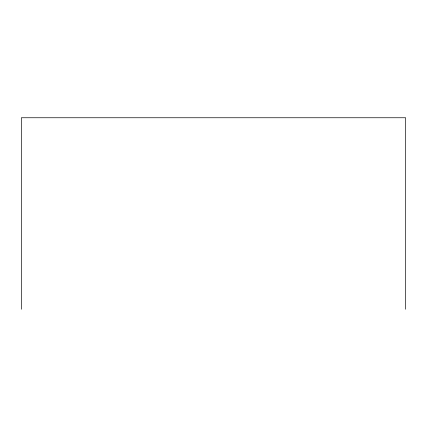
<?xml version="1.0" encoding="UTF-8"?>
<svg xmlns="http://www.w3.org/2000/svg" width="427" height="427" viewBox="0 0 427 427"><rect width="100%" height="100%" fill="white"/><g stroke="black" fill="none" stroke-linecap="round" stroke-linejoin="round"><path stroke-width="0.64" d="M405.65 309.249L405.65 117.751L21.35 117.751L21.35 309.249"/></g></svg>
